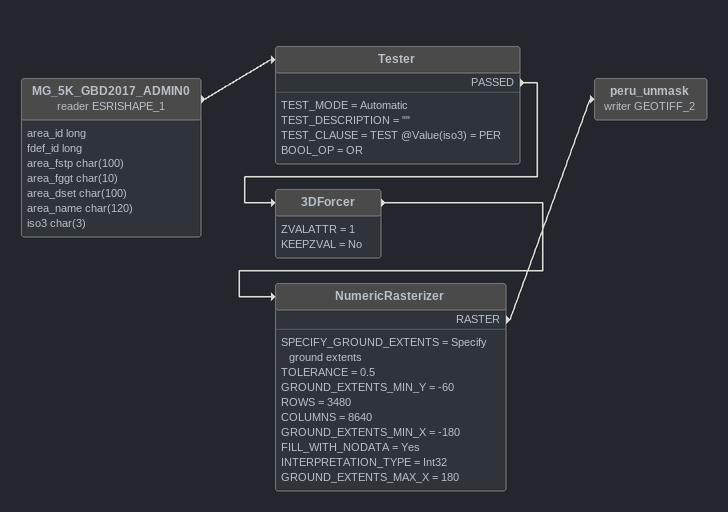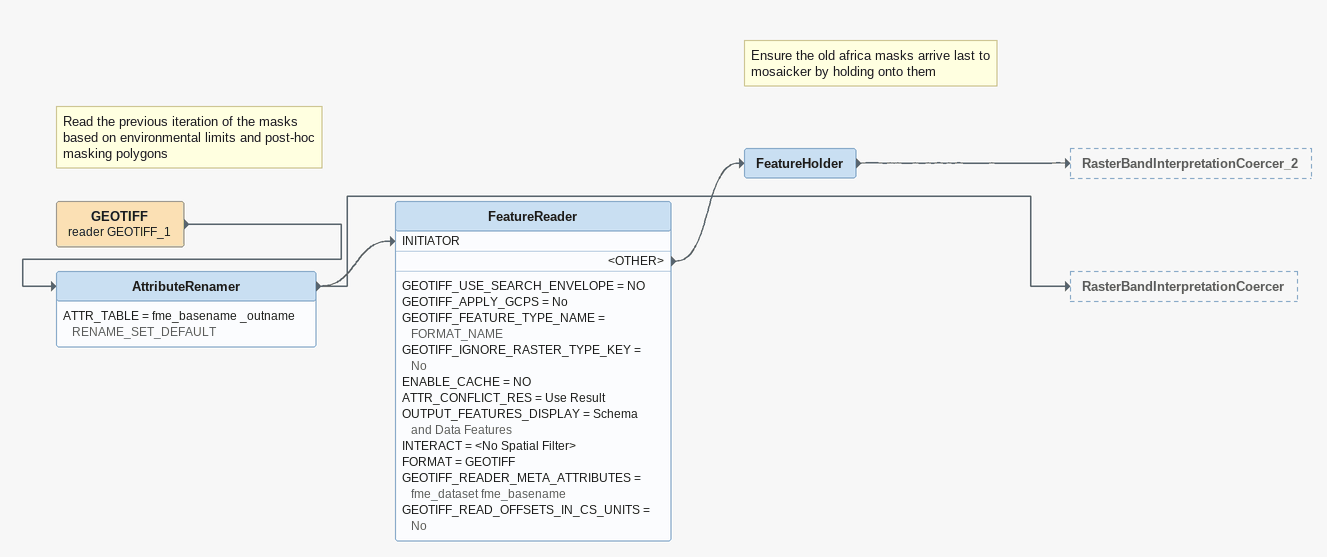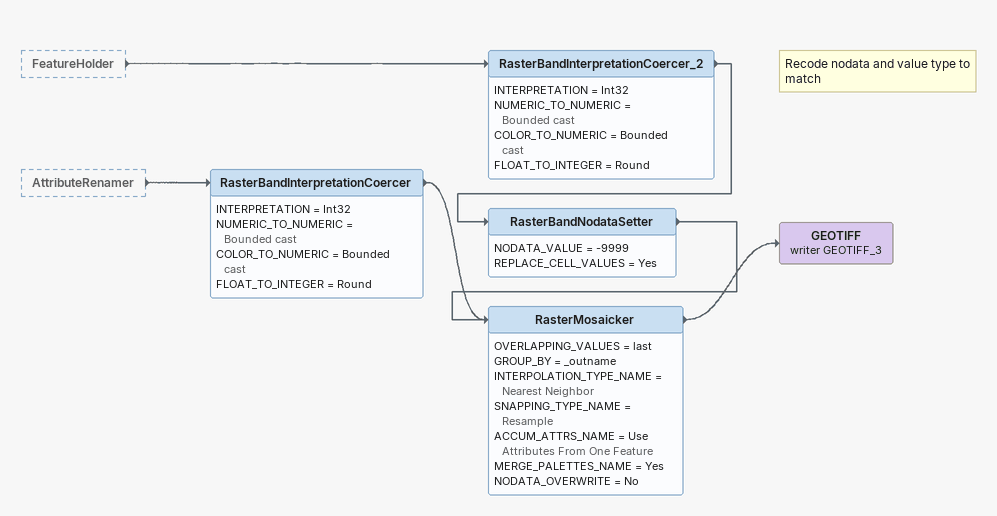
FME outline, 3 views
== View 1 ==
MG_5K_GBD2017_ADMIN0 (reader ESRISHAPE_1) [off]
    attributes: area_id long, fdef_id long, area_fstp char(100), area_fggt char(10), area_dset char(100), area_name char(120), iso3 char(3)
    -> Tester
Tester [off]
    TEST_MODE = Automatic
    TEST_DESCRIPTION = ""
    TEST_CLAUSE = TEST @Value(iso3) = PER
    BOOL_OP = OR
    PASSED -> 3DForcer
3DForcer [off]
    ZVALATTR = 1
    KEEPZVAL = No
    -> NumericRasterizer
NumericRasterizer [off]
    SPECIFY_GROUND_EXTENTS = Specify ground extents
    TOLERANCE = 0.5
    GROUND_EXTENTS_MIN_Y = -60
    ROWS = 3480
    COLUMNS = 8640
    GROUND_EXTENTS_MIN_X = -180
    FILL_WITH_NODATA = Yes
    INTERPRETATION_TYPE = Int32
    GROUND_EXTENTS_MAX_X = 180
    RASTER -> peru_unmask (writer GEOTIFF_2)
peru_unmask (writer GEOTIFF_2) [off]

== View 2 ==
Note: Read the previous iteration of the masks based on environmental limits and post-hoc masking polygons
GEOTIFF (reader GEOTIFF_1)
    -> AttributeRenamer
AttributeRenamer
    ATTR_TABLE = fme_basename _outname RENAME_SET_DEFAULT
    -> RasterBandInterpretationCoercer
    -> FeatureReader [INITIATOR]
FeatureReader
    GEOTIFF_USE_SEARCH_ENVELOPE = NO
    GEOTIFF_APPLY_GCPS = No
    GEOTIFF_FEATURE_TYPE_NAME = FORMAT_NAME
    GEOTIFF_IGNORE_RASTER_TYPE_KEY = No
    ENABLE_CACHE = NO
    ATTR_CONFLICT_RES = Use Result
    OUTPUT_FEATURES_DISPLAY = Schema and Data Features
    INTERACT = <No Spatial Filter>
    FORMAT = GEOTIFF
    GEOTIFF_READER_META_ATTRIBUTES = fme_dataset fme_basename
    GEOTIFF_READ_OFFSETS_IN_CS_UNITS = No
    <OTHER> -> FeatureHolder
Note: Ensure the old africa masks arrive last to mosaicker by holding onto them
FeatureHolder
    -> RasterBandInterpretationCoercer_2

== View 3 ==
FeatureHolder [outside]
    -> RasterBandInterpretationCoercer_2
AttributeRenamer [outside]
    -> RasterBandInterpretationCoercer
Note: Recode nodata and value type to match
RasterBandInterpretationCoercer_2
    INTERPRETATION = Int32
    NUMERIC_TO_NUMERIC = Bounded cast
    COLOR_TO_NUMERIC = Bounded cast
    FLOAT_TO_INTEGER = Round
    -> RasterBandNodataSetter
RasterBandNodataSetter
    NODATA_VALUE = -9999
    REPLACE_CELL_VALUES = Yes
    -> RasterMosaicker
RasterBandInterpretationCoercer
    INTERPRETATION = Int32
    NUMERIC_TO_NUMERIC = Bounded cast
    COLOR_TO_NUMERIC = Bounded cast
    FLOAT_TO_INTEGER = Round
    -> RasterMosaicker
RasterMosaicker
    OVERLAPPING_VALUES = last
    GROUP_BY = _outname
    INTERPOLATION_TYPE_NAME = Nearest Neighbor
    SNAPPING_TYPE_NAME = Resample
    ACCUM_ATTRS_NAME = Use Attributes From One Feature
    MERGE_PALETTES_NAME = Yes
    NODATA_OVERWRITE = No
    -> GEOTIFF (writer GEOTIFF_3)
GEOTIFF (writer GEOTIFF_3)
